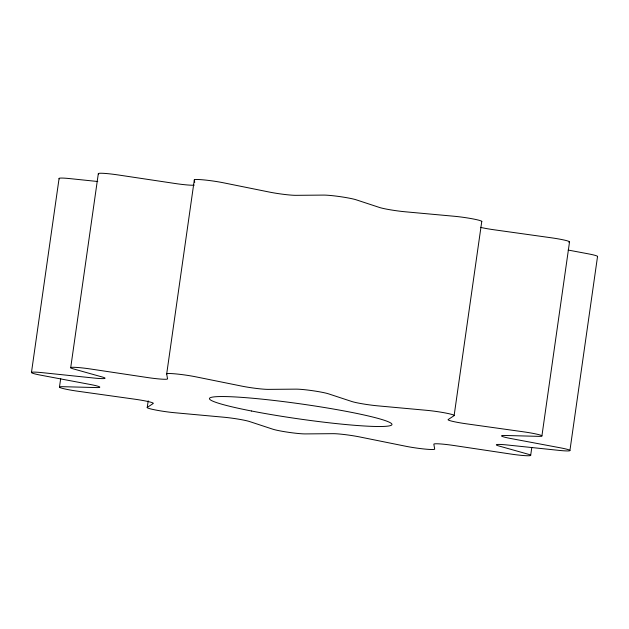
<?xml version="1.0" encoding="UTF-8"?>
<svg xmlns="http://www.w3.org/2000/svg" width="629" height="629" viewBox="0 0 629 629"><rect width="100%" height="100%" fill="white"/><g stroke="black" fill="none" stroke-linecap="round" stroke-linejoin="round"><path stroke-width="0.94" d="M31.45 372.588L59.071 178.542M59.456 387.181L60.706 378.454M70.7 367.753L98.313 173.706M147.225 407.631L148.192 400.838M166.685 373.964A18.438 1.51 8.1 0 1 176.529 373.98A18.438 1.51 8.1 0 1 195.674 376.802L241.654 386.096A18.438 1.51 8.1 0 0 268.331 389.375L296 389.139A18.438 1.51 8.1 0 1 312.77 390.727A18.438 1.51 8.1 0 1 328.629 393.872L351.737 401.483A18.438 1.51 8.1 0 0 377.785 405.847L426.572 410.312A18.438 1.51 8.1 0 1 445.764 413.049A18.438 1.51 8.1 0 1 454.099 415.667L448.155 419.551A18.438 1.51 8.1 0 0 466.584 423.844L523.414 431.809A18.438 1.51 8.1 0 1 539.894 434.954A18.438 1.51 8.1 0 1 538.463 436.353L505.048 435.472A18.438 1.51 8.1 0 0 510.929 438.539L560.581 447.864A18.438 1.51 8.1 0 1 569.929 450.592A18.438 1.51 8.1 0 1 559.118 450.388L507.194 444.978A18.438 1.51 8.1 0 0 498.946 445.992L528.108 454.193A18.438 1.51 8.1 0 1 527.817 455.758A18.438 1.51 8.1 0 1 510.528 454.004L454.004 445.521A18.438 1.51 8.1 0 0 433.837 444.208L434.694 449.082A18.438 1.51 8.1 0 1 424.85 449.067A18.438 1.51 8.1 0 1 405.713 446.244L359.733 436.951A18.438 1.51 8.1 0 0 333.055 433.672L305.38 433.908A18.438 1.51 8.1 0 1 288.617 432.32A18.438 1.51 8.1 0 1 272.758 429.175L249.642 421.572A18.438 1.51 8.1 0 0 223.602 417.2L174.807 412.742A18.438 1.51 8.1 0 1 155.615 410.006A18.438 1.51 8.1 0 1 147.288 407.38L153.232 403.496A18.438 1.51 8.1 0 0 134.803 399.203L77.965 391.246A18.438 1.51 8.1 0 1 61.485 388.093A18.438 1.51 8.1 0 1 62.924 386.693L96.331 387.574A18.438 1.51 8.1 0 0 90.45 384.516L40.806 375.183A18.438 1.51 8.1 0 1 31.45 372.462A18.438 1.51 8.1 0 1 42.269 372.659L94.193 378.068A18.438 1.51 8.1 0 0 102.441 377.054L73.279 368.861A18.438 1.51 8.1 0 1 73.562 367.297A18.438 1.51 8.1 0 1 90.859 369.042L147.383 377.526A18.438 1.51 8.1 0 0 167.542 378.839L166.685 373.964L194.306 179.918A18.438 1.51 8.1 0 1 204.15 179.933A18.438 1.51 8.1 0 1 223.287 182.756L269.267 192.049A18.438 1.51 8.1 0 0 295.945 195.328L323.62 195.092A18.438 1.51 8.1 0 1 340.383 196.68A18.438 1.51 8.1 0 1 356.242 199.825L379.358 207.428A18.438 1.51 8.1 0 0 405.398 211.8L454.193 216.258A18.438 1.51 8.1 0 1 473.385 218.994A18.438 1.51 8.1 0 1 481.712 221.62M454.154 415.415L481.775 221.369M530.687 455.294L531.788 447.534M541.923 435.866L569.544 241.819M569.929 450.458L597.55 256.412M97.77 181.514L69.882 178.612A18.438 1.51 8.1 0 0 59.456 178.856M568.144 250.051L588.194 253.817A18.438 1.51 8.1 0 1 597.408 256.648M194.306 179.918L194.731 182.355M480.446 227.352A18.438 1.51 8.1 0 0 494.197 229.797L551.035 237.754A18.438 1.51 8.1 0 1 568.813 242.228M194.219 185.162A18.438 1.51 8.1 0 1 174.996 183.479L118.472 174.996A18.438 1.51 8.1 0 0 98.667 174.013M251.561 411.012A92.188 7.556 8.1 0 0 391.875 424.756A92.188 7.556 8.1 0 0 258.645 398.81A92.188 7.556 8.1 0 0 251.561 411.012"/></g></svg>
